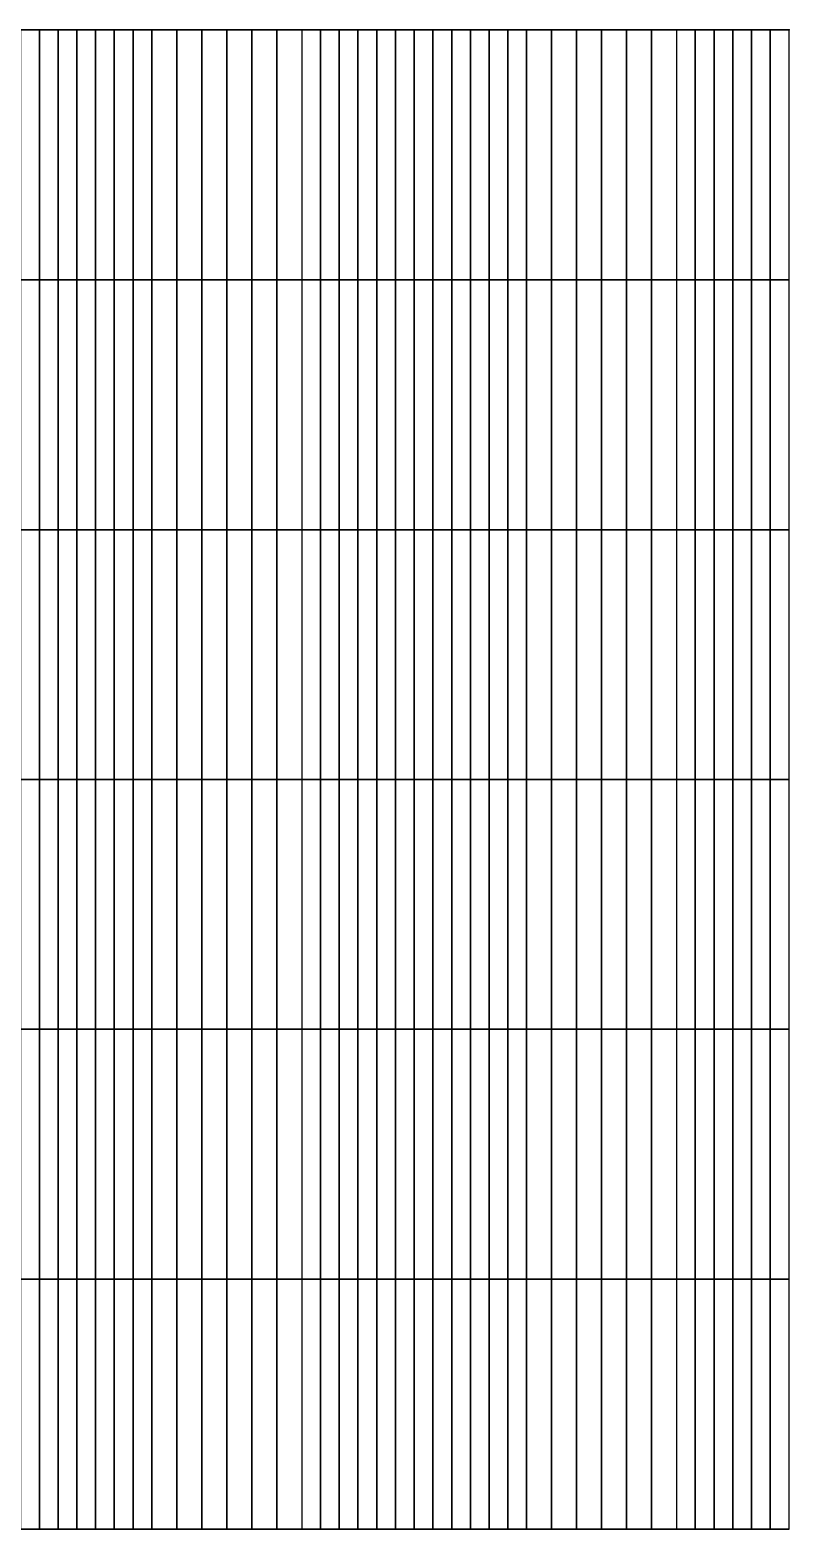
# Model space of a CAD drawing. Header units: inches. Extents: x 25.3 to 50.3, y 0 to 20.
# Drawn here: x 40.21 to 50.34, y 0 to 20 of the extents above; entities that cross this region are included whole.
import ezdxf

# ---------------------------------------------------------------- set-up
doc = ezdxf.new("R2010")
doc.units = ezdxf.units.IN
doc.header["$MEASUREMENT"] = 0
for name, color, linetype in [('Beam', 2, 'Continuous'), ('Col', 3, 'Continuous'), ('Dia', 5, 'Continuous'), ('plate', 1, 'Continuous')]:
    doc.layers.add(name, color=color, linetype=linetype)

msp = doc.modelspace()

# ---------------------------------------------------------------- linework, layer by layer
at = {"layer": 'Beam', "extrusion": (1e-16, 1, 4e-16)}
for p, q in [((40.34, 20, 12), (40.34, 0, 12)), ((45.34, 20, 12), (45.34, 0, 12))]:
    msp.add_line(p, q, dxfattribs=at)
at = {"layer": 'Beam', "extrusion": (1, -6e-16, 4e-16)}
msp.add_line((50.34, 0, 12), (50.34, 20, 12), dxfattribs=at)
at = {"layer": 'Col', "extrusion": (1, -6e-16, 4e-16)}
msp.add_line((50.34, 20, 12), (50.34, 20, 6), dxfattribs=at)
at = {"layer": 'Col', "extrusion": (4e-16, 1, 7e-16)}
for p, q in [((40.34, 0, 12), (40.34, 0, 6)), ((45.34, 0, 12), (45.34, 0, 6)), ((50.34, 0, 6), (50.34, 0, 12))]:
    msp.add_line(p, q, dxfattribs=at)
at = {"layer": 'Dia', "extrusion": (4e-16, 1, 7e-16)}
msp.add_point((50.34, 20, 12), dxfattribs=at)
at = {"layer": 'Dia'}
for points in [[(39.507, 20, 12), (40.34, 20, 12), (40.09, 20, 12.169), (39.314, 20, 12.169)], [(40.34, 20, 12), (41.173, 20, 12), (41.366, 20, 12.169), (40.59, 20, 12.169)], [(40.59, 20, 12.169), (41.366, 20, 12.169), (41.527, 20, 12.337), (40.84, 20, 12.337)], [(40.84, 20, 12.337), (41.527, 20, 12.337), (41.673, 20, 12.506), (41.09, 20, 12.506)], [(41.09, 20, 12.506), (41.673, 20, 12.506), (41.819, 20, 12.675), (41.34, 20, 12.675)], [(41.173, 20, 12), (42.007, 20, 12), (42.111, 20, 12.169), (41.366, 20, 12.169)], [(41.34, 20, 12.675), (41.819, 20, 12.675), (41.981, 20, 12.843), (41.59, 20, 12.843)], [(41.366, 20, 12.169), (42.111, 20, 12.169), (42.19, 20, 12.337), (41.527, 20, 12.337)], [(41.527, 20, 12.337), (42.19, 20, 12.337), (42.257, 20, 12.506), (41.673, 20, 12.506)], [(41.59, 20, 12.843), (41.981, 20, 12.843), (42.173, 20, 13.012), (41.84, 20, 13.012)], [(41.673, 20, 12.506), (42.257, 20, 12.506), (42.324, 20, 12.675), (41.819, 20, 12.675)], [(41.819, 20, 12.675), (42.324, 20, 12.675), (42.403, 20, 12.843), (41.981, 20, 12.843)], [(41.981, 20, 12.843), (42.403, 20, 12.843), (42.507, 20, 13.012), (42.173, 20, 13.012)], [(42.007, 20, 12), (42.84, 20, 12), (42.84, 20, 12.169), (42.111, 20, 12.169)], [(42.111, 20, 12.169), (42.84, 20, 12.169), (42.84, 20, 12.337), (42.19, 20, 12.337)], [(42.19, 20, 12.337), (42.84, 20, 12.337), (42.84, 20, 12.506), (42.257, 20, 12.506)], [(42.257, 20, 12.506), (42.84, 20, 12.506), (42.84, 20, 12.675), (42.324, 20, 12.675)], [(42.324, 20, 12.675), (42.84, 20, 12.675), (42.84, 20, 12.843), (42.403, 20, 12.843)], [(42.403, 20, 12.843), (42.84, 20, 12.843), (42.84, 20, 13.012), (42.507, 20, 13.012)], [(42.84, 20, 12), (43.673, 20, 12), (43.569, 20, 12.169), (42.84, 20, 12.169)], [(42.84, 20, 12.169), (43.569, 20, 12.169), (43.49, 20, 12.337), (42.84, 20, 12.337)], [(42.84, 20, 12.337), (43.49, 20, 12.337), (43.423, 20, 12.506), (42.84, 20, 12.506)], [(42.84, 20, 12.506), (43.423, 20, 12.506), (43.356, 20, 12.675), (42.84, 20, 12.675)], [(42.84, 20, 12.675), (43.356, 20, 12.675), (43.277, 20, 12.843), (42.84, 20, 12.843)], [(42.84, 20, 12.843), (43.277, 20, 12.843), (43.173, 20, 13.012), (42.84, 20, 13.012)], [(43.277, 20, 12.843), (43.699, 20, 12.843), (43.507, 20, 13.012), (43.173, 20, 13.012)], [(43.356, 20, 12.675), (43.861, 20, 12.675), (43.699, 20, 12.843), (43.277, 20, 12.843)], [(43.423, 20, 12.506), (44.007, 20, 12.506), (43.861, 20, 12.675), (43.356, 20, 12.675)], [(43.49, 20, 12.337), (44.153, 20, 12.337), (44.007, 20, 12.506), (43.423, 20, 12.506)], [(43.569, 20, 12.169), (44.314, 20, 12.169), (44.153, 20, 12.337), (43.49, 20, 12.337)], [(43.699, 20, 12.843), (44.09, 20, 12.843), (43.84, 20, 13.012), (43.507, 20, 13.012)], [(43.673, 20, 12), (44.507, 20, 12), (44.314, 20, 12.169), (43.569, 20, 12.169)], [(43.861, 20, 12.675), (44.34, 20, 12.675), (44.09, 20, 12.843), (43.699, 20, 12.843)], [(44.007, 20, 12.506), (44.59, 20, 12.506), (44.34, 20, 12.675), (43.861, 20, 12.675)], [(44.153, 20, 12.337), (44.84, 20, 12.337), (44.59, 20, 12.506), (44.007, 20, 12.506)], [(44.314, 20, 12.169), (45.09, 20, 12.169), (44.84, 20, 12.337), (44.153, 20, 12.337)], [(44.507, 20, 12), (45.34, 20, 12), (45.09, 20, 12.169), (44.314, 20, 12.169)], [(45.34, 20, 12), (46.173, 20, 12), (46.366, 20, 12.169), (45.59, 20, 12.169)], [(45.59, 20, 12.169), (46.366, 20, 12.169), (46.527, 20, 12.337), (45.84, 20, 12.337)], [(45.84, 20, 12.337), (46.527, 20, 12.337), (46.673, 20, 12.506), (46.09, 20, 12.506)], [(46.09, 20, 12.506), (46.673, 20, 12.506), (46.819, 20, 12.675), (46.34, 20, 12.675)], [(46.173, 20, 12), (47.007, 20, 12), (47.111, 20, 12.169), (46.366, 20, 12.169)], [(46.34, 20, 12.675), (46.819, 20, 12.675), (46.981, 20, 12.843), (46.59, 20, 12.843)], [(46.366, 20, 12.169), (47.111, 20, 12.169), (47.19, 20, 12.337), (46.527, 20, 12.337)], [(46.527, 20, 12.337), (47.19, 20, 12.337), (47.257, 20, 12.506), (46.673, 20, 12.506)], [(46.59, 20, 12.843), (46.981, 20, 12.843), (47.173, 20, 13.012), (46.84, 20, 13.012)], [(46.673, 20, 12.506), (47.257, 20, 12.506), (47.324, 20, 12.675), (46.819, 20, 12.675)], [(46.819, 20, 12.675), (47.324, 20, 12.675), (47.403, 20, 12.843), (46.981, 20, 12.843)], [(46.981, 20, 12.843), (47.403, 20, 12.843), (47.507, 20, 13.012), (47.173, 20, 13.012)], [(47.007, 20, 12), (47.84, 20, 12), (47.84, 20, 12.169), (47.111, 20, 12.169)], [(47.111, 20, 12.169), (47.84, 20, 12.169), (47.84, 20, 12.337), (47.19, 20, 12.337)], [(47.19, 20, 12.337), (47.84, 20, 12.337), (47.84, 20, 12.506), (47.257, 20, 12.506)], [(47.257, 20, 12.506), (47.84, 20, 12.506), (47.84, 20, 12.675), (47.324, 20, 12.675)], [(47.324, 20, 12.675), (47.84, 20, 12.675), (47.84, 20, 12.843), (47.403, 20, 12.843)], [(47.403, 20, 12.843), (47.84, 20, 12.843), (47.84, 20, 13.012), (47.507, 20, 13.012)], [(47.84, 20, 12), (48.673, 20, 12), (48.569, 20, 12.169), (47.84, 20, 12.169)], [(47.84, 20, 12.169), (48.569, 20, 12.169), (48.49, 20, 12.337), (47.84, 20, 12.337)], [(47.84, 20, 12.337), (48.49, 20, 12.337), (48.423, 20, 12.506), (47.84, 20, 12.506)], [(47.84, 20, 12.506), (48.423, 20, 12.506), (48.356, 20, 12.675), (47.84, 20, 12.675)], [(47.84, 20, 12.675), (48.356, 20, 12.675), (48.277, 20, 12.843), (47.84, 20, 12.843)], [(47.84, 20, 12.843), (48.277, 20, 12.843), (48.173, 20, 13.012), (47.84, 20, 13.012)], [(48.277, 20, 12.843), (48.699, 20, 12.843), (48.507, 20, 13.012), (48.173, 20, 13.012)], [(48.356, 20, 12.675), (48.861, 20, 12.675), (48.699, 20, 12.843), (48.277, 20, 12.843)], [(48.423, 20, 12.506), (49.007, 20, 12.506), (48.861, 20, 12.675), (48.356, 20, 12.675)], [(48.49, 20, 12.337), (49.153, 20, 12.337), (49.007, 20, 12.506), (48.423, 20, 12.506)], [(48.569, 20, 12.169), (49.314, 20, 12.169), (49.153, 20, 12.337), (48.49, 20, 12.337)], [(48.699, 20, 12.843), (49.09, 20, 12.843), (48.84, 20, 13.012), (48.507, 20, 13.012)], [(48.673, 20, 12), (49.507, 20, 12), (49.314, 20, 12.169), (48.569, 20, 12.169)], [(48.861, 20, 12.675), (49.34, 20, 12.675), (49.09, 20, 12.843), (48.699, 20, 12.843)], [(49.007, 20, 12.506), (49.59, 20, 12.506), (49.34, 20, 12.675), (48.861, 20, 12.675)], [(49.153, 20, 12.337), (49.84, 20, 12.337), (49.59, 20, 12.506), (49.007, 20, 12.506)], [(49.314, 20, 12.169), (50.09, 20, 12.169), (49.84, 20, 12.337), (49.153, 20, 12.337)], [(49.507, 20, 12), (50.34, 20, 12), (50.09, 20, 12.169), (49.314, 20, 12.169)], [(41.34, 0, 12.675), (41.819, 0, 12.675), (41.981, 0, 12.843), (41.59, 0, 12.843)], [(41.59, 0, 12.843), (41.981, 0, 12.843), (42.173, 0, 13.012), (41.84, 0, 13.012)], [(41.819, 0, 12.675), (42.324, 0, 12.675), (42.403, 0, 12.843), (41.981, 0, 12.843)], [(41.981, 0, 12.843), (42.403, 0, 12.843), (42.507, 0, 13.012), (42.173, 0, 13.012)], [(42.403, 0, 12.843), (42.84, 0, 12.843), (42.84, 0, 13.012), (42.507, 0, 13.012)], [(42.84, 0, 12.843), (43.277, 0, 12.843), (43.173, 0, 13.012), (42.84, 0, 13.012)], [(43.277, 0, 12.843), (43.699, 0, 12.843), (43.507, 0, 13.012), (43.173, 0, 13.012)], [(43.356, 0, 12.675), (43.861, 0, 12.675), (43.699, 0, 12.843), (43.277, 0, 12.843)], [(43.699, 0, 12.843), (44.09, 0, 12.843), (43.84, 0, 13.012), (43.507, 0, 13.012)], [(43.861, 0, 12.675), (44.34, 0, 12.675), (44.09, 0, 12.843), (43.699, 0, 12.843)], [(44.007, 0, 12.506), (44.59, 0, 12.506), (44.34, 0, 12.675), (43.861, 0, 12.675)], [(46.34, 0, 12.675), (46.819, 0, 12.675), (46.981, 0, 12.843), (46.59, 0, 12.843)], [(46.59, 0, 12.843), (46.981, 0, 12.843), (47.173, 0, 13.012), (46.84, 0, 13.012)], [(46.819, 0, 12.675), (47.324, 0, 12.675), (47.403, 0, 12.843), (46.981, 0, 12.843)], [(46.981, 0, 12.843), (47.403, 0, 12.843), (47.507, 0, 13.012), (47.173, 0, 13.012)], [(47.403, 0, 12.843), (47.84, 0, 12.843), (47.84, 0, 13.012), (47.507, 0, 13.012)], [(47.84, 0, 12.843), (48.277, 0, 12.843), (48.173, 0, 13.012), (47.84, 0, 13.012)], [(48.277, 0, 12.843), (48.699, 0, 12.843), (48.507, 0, 13.012), (48.173, 0, 13.012)], [(48.356, 0, 12.675), (48.861, 0, 12.675), (48.699, 0, 12.843), (48.277, 0, 12.843)], [(48.699, 0, 12.843), (49.09, 0, 12.843), (48.84, 0, 13.012), (48.507, 0, 13.012)], [(48.861, 0, 12.675), (49.34, 0, 12.675), (49.09, 0, 12.843), (48.699, 0, 12.843)], [(49.007, 0, 12.506), (49.59, 0, 12.506), (49.34, 0, 12.675), (48.861, 0, 12.675)], [(39.507, 0, 12), (40.34, 0, 12), (40.09, 0, 12.169), (39.314, 0, 12.169)], [(40.34, 0, 12), (41.173, 0, 12), (41.366, 0, 12.169), (40.59, 0, 12.169)], [(40.59, 0, 12.169), (41.366, 0, 12.169), (41.527, 0, 12.337), (40.84, 0, 12.337)], [(40.84, 0, 12.337), (41.527, 0, 12.337), (41.673, 0, 12.506), (41.09, 0, 12.506)], [(41.09, 0, 12.506), (41.673, 0, 12.506), (41.819, 0, 12.675), (41.34, 0, 12.675)], [(41.173, 0, 12), (42.007, 0, 12), (42.111, 0, 12.169), (41.366, 0, 12.169)], [(41.366, 0, 12.169), (42.111, 0, 12.169), (42.19, 0, 12.337), (41.527, 0, 12.337)], [(41.527, 0, 12.337), (42.19, 0, 12.337), (42.257, 0, 12.506), (41.673, 0, 12.506)], [(41.673, 0, 12.506), (42.257, 0, 12.506), (42.324, 0, 12.675), (41.819, 0, 12.675)], [(42.007, 0, 12), (42.84, 0, 12), (42.84, 0, 12.169), (42.111, 0, 12.169)], [(42.111, 0, 12.169), (42.84, 0, 12.169), (42.84, 0, 12.337), (42.19, 0, 12.337)], [(42.19, 0, 12.337), (42.84, 0, 12.337), (42.84, 0, 12.506), (42.257, 0, 12.506)], [(42.257, 0, 12.506), (42.84, 0, 12.506), (42.84, 0, 12.675), (42.324, 0, 12.675)], [(42.324, 0, 12.675), (42.84, 0, 12.675), (42.84, 0, 12.843), (42.403, 0, 12.843)], [(42.84, 0, 12), (43.673, 0, 12), (43.569, 0, 12.169), (42.84, 0, 12.169)], [(42.84, 0, 12.169), (43.569, 0, 12.169), (43.49, 0, 12.337), (42.84, 0, 12.337)], [(42.84, 0, 12.337), (43.49, 0, 12.337), (43.423, 0, 12.506), (42.84, 0, 12.506)], [(42.84, 0, 12.506), (43.423, 0, 12.506), (43.356, 0, 12.675), (42.84, 0, 12.675)], [(42.84, 0, 12.675), (43.356, 0, 12.675), (43.277, 0, 12.843), (42.84, 0, 12.843)], [(43.423, 0, 12.506), (44.007, 0, 12.506), (43.861, 0, 12.675), (43.356, 0, 12.675)], [(43.49, 0, 12.337), (44.153, 0, 12.337), (44.007, 0, 12.506), (43.423, 0, 12.506)], [(43.569, 0, 12.169), (44.314, 0, 12.169), (44.153, 0, 12.337), (43.49, 0, 12.337)], [(43.673, 0, 12), (44.507, 0, 12), (44.314, 0, 12.169), (43.569, 0, 12.169)], [(44.153, 0, 12.337), (44.84, 0, 12.337), (44.59, 0, 12.506), (44.007, 0, 12.506)], [(44.314, 0, 12.169), (45.09, 0, 12.169), (44.84, 0, 12.337), (44.153, 0, 12.337)], [(44.507, 0, 12), (45.34, 0, 12), (45.09, 0, 12.169), (44.314, 0, 12.169)], [(45.34, 0, 12), (46.173, 0, 12), (46.366, 0, 12.169), (45.59, 0, 12.169)], [(45.59, 0, 12.169), (46.366, 0, 12.169), (46.527, 0, 12.337), (45.84, 0, 12.337)], [(45.84, 0, 12.337), (46.527, 0, 12.337), (46.673, 0, 12.506), (46.09, 0, 12.506)], [(46.09, 0, 12.506), (46.673, 0, 12.506), (46.819, 0, 12.675), (46.34, 0, 12.675)], [(46.173, 0, 12), (47.007, 0, 12), (47.111, 0, 12.169), (46.366, 0, 12.169)], [(46.366, 0, 12.169), (47.111, 0, 12.169), (47.19, 0, 12.337), (46.527, 0, 12.337)], [(46.527, 0, 12.337), (47.19, 0, 12.337), (47.257, 0, 12.506), (46.673, 0, 12.506)], [(46.673, 0, 12.506), (47.257, 0, 12.506), (47.324, 0, 12.675), (46.819, 0, 12.675)], [(47.007, 0, 12), (47.84, 0, 12), (47.84, 0, 12.169), (47.111, 0, 12.169)], [(47.111, 0, 12.169), (47.84, 0, 12.169), (47.84, 0, 12.337), (47.19, 0, 12.337)], [(47.19, 0, 12.337), (47.84, 0, 12.337), (47.84, 0, 12.506), (47.257, 0, 12.506)], [(47.257, 0, 12.506), (47.84, 0, 12.506), (47.84, 0, 12.675), (47.324, 0, 12.675)], [(47.324, 0, 12.675), (47.84, 0, 12.675), (47.84, 0, 12.843), (47.403, 0, 12.843)], [(47.84, 0, 12), (48.673, 0, 12), (48.569, 0, 12.169), (47.84, 0, 12.169)], [(47.84, 0, 12.169), (48.569, 0, 12.169), (48.49, 0, 12.337), (47.84, 0, 12.337)], [(47.84, 0, 12.337), (48.49, 0, 12.337), (48.423, 0, 12.506), (47.84, 0, 12.506)], [(47.84, 0, 12.506), (48.423, 0, 12.506), (48.356, 0, 12.675), (47.84, 0, 12.675)], [(47.84, 0, 12.675), (48.356, 0, 12.675), (48.277, 0, 12.843), (47.84, 0, 12.843)], [(48.423, 0, 12.506), (49.007, 0, 12.506), (48.861, 0, 12.675), (48.356, 0, 12.675)], [(48.49, 0, 12.337), (49.153, 0, 12.337), (49.007, 0, 12.506), (48.423, 0, 12.506)], [(48.569, 0, 12.169), (49.314, 0, 12.169), (49.153, 0, 12.337), (48.49, 0, 12.337)], [(48.673, 0, 12), (49.507, 0, 12), (49.314, 0, 12.169), (48.569, 0, 12.169)], [(49.153, 0, 12.337), (49.84, 0, 12.337), (49.59, 0, 12.506), (49.007, 0, 12.506)], [(49.314, 0, 12.169), (50.09, 0, 12.169), (49.84, 0, 12.337), (49.153, 0, 12.337)], [(49.507, 0, 12), (50.34, 0, 12), (50.09, 0, 12.169), (49.314, 0, 12.169)]]:
    msp.add_3dface(points, dxfattribs=at)
at = {"layer": 'plate'}
for points in [[(40.09, 20, 12.169), (40.09, 16.667, 12.169), (40.34, 16.667, 12), (40.34, 20, 12)], [(40.59, 20, 12.169), (40.59, 16.667, 12.169), (40.34, 16.667, 12), (40.34, 20, 12)], [(40.84, 20, 12.337), (40.84, 16.667, 12.337), (40.59, 16.667, 12.169), (40.59, 20, 12.169)], [(41.09, 20, 12.506), (41.09, 16.667, 12.506), (40.84, 16.667, 12.337), (40.84, 20, 12.337)], [(41.34, 20, 12.675), (41.34, 16.667, 12.675), (41.09, 16.667, 12.506), (41.09, 20, 12.506)], [(41.59, 20, 12.843), (41.59, 16.667, 12.843), (41.34, 16.667, 12.675), (41.34, 20, 12.675)], [(41.84, 20, 13.012), (41.84, 16.667, 13.012), (41.59, 16.667, 12.843), (41.59, 20, 12.843)], [(42.173, 20, 13.012), (42.173, 16.667, 13.012), (41.84, 16.667, 13.012), (41.84, 20, 13.012)], [(42.507, 20, 13.012), (42.507, 16.667, 13.012), (42.173, 16.667, 13.012), (42.173, 20, 13.012)], [(42.84, 20, 13.012), (42.84, 16.667, 13.012), (42.507, 16.667, 13.012), (42.507, 20, 13.012)], [(43.173, 20, 13.012), (43.173, 16.667, 13.012), (42.84, 16.667, 13.012), (42.84, 20, 13.012)], [(43.507, 20, 13.012), (43.507, 16.667, 13.012), (43.173, 16.667, 13.012), (43.173, 20, 13.012)], [(43.84, 20, 13.012), (43.84, 16.667, 13.012), (43.507, 16.667, 13.012), (43.507, 20, 13.012)], [(43.84, 20, 13.012), (43.84, 16.667, 13.012), (44.09, 16.667, 12.843), (44.09, 20, 12.843)], [(44.09, 20, 12.843), (44.09, 16.667, 12.843), (44.34, 16.667, 12.675), (44.34, 20, 12.675)], [(44.34, 20, 12.675), (44.34, 16.667, 12.675), (44.59, 16.667, 12.506), (44.59, 20, 12.506)], [(44.59, 20, 12.506), (44.59, 16.667, 12.506), (44.84, 16.667, 12.337), (44.84, 20, 12.337)], [(44.84, 20, 12.337), (44.84, 16.667, 12.337), (45.09, 16.667, 12.169), (45.09, 20, 12.169)], [(45.09, 20, 12.169), (45.09, 16.667, 12.169), (45.34, 16.667, 12), (45.34, 20, 12)], [(45.59, 20, 12.169), (45.59, 16.667, 12.169), (45.34, 16.667, 12), (45.34, 20, 12)], [(45.84, 20, 12.337), (45.84, 16.667, 12.337), (45.59, 16.667, 12.169), (45.59, 20, 12.169)], [(46.09, 20, 12.506), (46.09, 16.667, 12.506), (45.84, 16.667, 12.337), (45.84, 20, 12.337)], [(46.34, 20, 12.675), (46.34, 16.667, 12.675), (46.09, 16.667, 12.506), (46.09, 20, 12.506)], [(46.59, 20, 12.843), (46.59, 16.667, 12.843), (46.34, 16.667, 12.675), (46.34, 20, 12.675)], [(46.84, 20, 13.012), (46.84, 16.667, 13.012), (46.59, 16.667, 12.843), (46.59, 20, 12.843)], [(47.173, 20, 13.012), (47.173, 16.667, 13.012), (46.84, 16.667, 13.012), (46.84, 20, 13.012)], [(47.507, 20, 13.012), (47.507, 16.667, 13.012), (47.173, 16.667, 13.012), (47.173, 20, 13.012)], [(47.84, 20, 13.012), (47.84, 16.667, 13.012), (47.507, 16.667, 13.012), (47.507, 20, 13.012)], [(48.173, 20, 13.012), (48.173, 16.667, 13.012), (47.84, 16.667, 13.012), (47.84, 20, 13.012)], [(48.507, 20, 13.012), (48.507, 16.667, 13.012), (48.173, 16.667, 13.012), (48.173, 20, 13.012)], [(48.84, 20, 13.012), (48.84, 16.667, 13.012), (48.507, 16.667, 13.012), (48.507, 20, 13.012)], [(48.84, 20, 13.012), (48.84, 16.667, 13.012), (49.09, 16.667, 12.843), (49.09, 20, 12.843)], [(49.09, 20, 12.843), (49.09, 16.667, 12.843), (49.34, 16.667, 12.675), (49.34, 20, 12.675)], [(49.34, 20, 12.675), (49.34, 16.667, 12.675), (49.59, 16.667, 12.506), (49.59, 20, 12.506)], [(49.59, 20, 12.506), (49.59, 16.667, 12.506), (49.84, 16.667, 12.337), (49.84, 20, 12.337)], [(49.84, 20, 12.337), (49.84, 16.667, 12.337), (50.09, 16.667, 12.169), (50.09, 20, 12.169)], [(50.09, 20, 12.169), (50.09, 16.667, 12.169), (50.34, 16.667, 12), (50.34, 20, 12)], [(40.09, 16.667, 12.169), (40.09, 13.333, 12.169), (40.34, 13.333, 12), (40.34, 16.667, 12)], [(40.59, 16.667, 12.169), (40.59, 13.333, 12.169), (40.34, 13.333, 12), (40.34, 16.667, 12)], [(40.84, 16.667, 12.337), (40.84, 13.333, 12.337), (40.59, 13.333, 12.169), (40.59, 16.667, 12.169)], [(41.09, 16.667, 12.506), (41.09, 13.333, 12.506), (40.84, 13.333, 12.337), (40.84, 16.667, 12.337)], [(41.34, 16.667, 12.675), (41.34, 13.333, 12.675), (41.09, 13.333, 12.506), (41.09, 16.667, 12.506)], [(41.59, 16.667, 12.843), (41.59, 13.333, 12.843), (41.34, 13.333, 12.675), (41.34, 16.667, 12.675)], [(41.84, 16.667, 13.012), (41.84, 13.333, 13.012), (41.59, 13.333, 12.843), (41.59, 16.667, 12.843)], [(42.173, 16.667, 13.012), (42.173, 13.333, 13.012), (41.84, 13.333, 13.012), (41.84, 16.667, 13.012)], [(42.507, 16.667, 13.012), (42.507, 13.333, 13.012), (42.173, 13.333, 13.012), (42.173, 16.667, 13.012)], [(42.84, 16.667, 13.012), (42.84, 13.333, 13.012), (42.507, 13.333, 13.012), (42.507, 16.667, 13.012)], [(43.173, 16.667, 13.012), (43.173, 13.333, 13.012), (42.84, 13.333, 13.012), (42.84, 16.667, 13.012)], [(43.507, 16.667, 13.012), (43.507, 13.333, 13.012), (43.173, 13.333, 13.012), (43.173, 16.667, 13.012)], [(43.84, 16.667, 13.012), (43.84, 13.333, 13.012), (43.507, 13.333, 13.012), (43.507, 16.667, 13.012)], [(43.84, 16.667, 13.012), (43.84, 13.333, 13.012), (44.09, 13.333, 12.843), (44.09, 16.667, 12.843)], [(44.09, 16.667, 12.843), (44.09, 13.333, 12.843), (44.34, 13.333, 12.675), (44.34, 16.667, 12.675)], [(44.34, 16.667, 12.675), (44.34, 13.333, 12.675), (44.59, 13.333, 12.506), (44.59, 16.667, 12.506)], [(44.59, 16.667, 12.506), (44.59, 13.333, 12.506), (44.84, 13.333, 12.337), (44.84, 16.667, 12.337)], [(44.84, 16.667, 12.337), (44.84, 13.333, 12.337), (45.09, 13.333, 12.169), (45.09, 16.667, 12.169)], [(45.09, 16.667, 12.169), (45.09, 13.333, 12.169), (45.34, 13.333, 12), (45.34, 16.667, 12)], [(45.59, 16.667, 12.169), (45.59, 13.333, 12.169), (45.34, 13.333, 12), (45.34, 16.667, 12)], [(45.84, 16.667, 12.337), (45.84, 13.333, 12.337), (45.59, 13.333, 12.169), (45.59, 16.667, 12.169)], [(46.09, 16.667, 12.506), (46.09, 13.333, 12.506), (45.84, 13.333, 12.337), (45.84, 16.667, 12.337)], [(46.34, 16.667, 12.675), (46.34, 13.333, 12.675), (46.09, 13.333, 12.506), (46.09, 16.667, 12.506)], [(46.59, 16.667, 12.843), (46.59, 13.333, 12.843), (46.34, 13.333, 12.675), (46.34, 16.667, 12.675)], [(46.84, 16.667, 13.012), (46.84, 13.333, 13.012), (46.59, 13.333, 12.843), (46.59, 16.667, 12.843)], [(47.173, 16.667, 13.012), (47.173, 13.333, 13.012), (46.84, 13.333, 13.012), (46.84, 16.667, 13.012)], [(47.507, 16.667, 13.012), (47.507, 13.333, 13.012), (47.173, 13.333, 13.012), (47.173, 16.667, 13.012)], [(47.84, 16.667, 13.012), (47.84, 13.333, 13.012), (47.507, 13.333, 13.012), (47.507, 16.667, 13.012)], [(48.173, 16.667, 13.012), (48.173, 13.333, 13.012), (47.84, 13.333, 13.012), (47.84, 16.667, 13.012)], [(48.507, 16.667, 13.012), (48.507, 13.333, 13.012), (48.173, 13.333, 13.012), (48.173, 16.667, 13.012)], [(48.84, 16.667, 13.012), (48.84, 13.333, 13.012), (48.507, 13.333, 13.012), (48.507, 16.667, 13.012)], [(48.84, 16.667, 13.012), (48.84, 13.333, 13.012), (49.09, 13.333, 12.843), (49.09, 16.667, 12.843)], [(49.09, 16.667, 12.843), (49.09, 13.333, 12.843), (49.34, 13.333, 12.675), (49.34, 16.667, 12.675)], [(49.34, 16.667, 12.675), (49.34, 13.333, 12.675), (49.59, 13.333, 12.506), (49.59, 16.667, 12.506)], [(49.59, 16.667, 12.506), (49.59, 13.333, 12.506), (49.84, 13.333, 12.337), (49.84, 16.667, 12.337)], [(49.84, 16.667, 12.337), (49.84, 13.333, 12.337), (50.09, 13.333, 12.169), (50.09, 16.667, 12.169)], [(50.09, 16.667, 12.169), (50.09, 13.333, 12.169), (50.34, 13.333, 12), (50.34, 16.667, 12)], [(40.09, 13.333, 12.169), (40.09, 10, 12.169), (40.34, 10, 12), (40.34, 13.333, 12)], [(40.59, 13.333, 12.169), (40.59, 10, 12.169), (40.34, 10, 12), (40.34, 13.333, 12)], [(40.84, 13.333, 12.337), (40.84, 10, 12.337), (40.59, 10, 12.169), (40.59, 13.333, 12.169)], [(41.09, 13.333, 12.506), (41.09, 10, 12.506), (40.84, 10, 12.337), (40.84, 13.333, 12.337)], [(41.34, 13.333, 12.675), (41.34, 10, 12.675), (41.09, 10, 12.506), (41.09, 13.333, 12.506)], [(41.59, 13.333, 12.843), (41.59, 10, 12.843), (41.34, 10, 12.675), (41.34, 13.333, 12.675)], [(41.84, 13.333, 13.012), (41.84, 10, 13.012), (41.59, 10, 12.843), (41.59, 13.333, 12.843)], [(42.173, 13.333, 13.012), (42.173, 10, 13.012), (41.84, 10, 13.012), (41.84, 13.333, 13.012)], [(42.507, 13.333, 13.012), (42.507, 10, 13.012), (42.173, 10, 13.012), (42.173, 13.333, 13.012)], [(42.84, 13.333, 13.012), (42.84, 10, 13.012), (42.507, 10, 13.012), (42.507, 13.333, 13.012)], [(43.173, 13.333, 13.012), (43.173, 10, 13.012), (42.84, 10, 13.012), (42.84, 13.333, 13.012)], [(43.507, 13.333, 13.012), (43.507, 10, 13.012), (43.173, 10, 13.012), (43.173, 13.333, 13.012)], [(43.84, 13.333, 13.012), (43.84, 10, 13.012), (43.507, 10, 13.012), (43.507, 13.333, 13.012)], [(43.84, 13.333, 13.012), (43.84, 10, 13.012), (44.09, 10, 12.843), (44.09, 13.333, 12.843)], [(44.09, 13.333, 12.843), (44.09, 10, 12.843), (44.34, 10, 12.675), (44.34, 13.333, 12.675)], [(44.34, 13.333, 12.675), (44.34, 10, 12.675), (44.59, 10, 12.506), (44.59, 13.333, 12.506)], [(44.59, 13.333, 12.506), (44.59, 10, 12.506), (44.84, 10, 12.337), (44.84, 13.333, 12.337)], [(44.84, 13.333, 12.337), (44.84, 10, 12.337), (45.09, 10, 12.169), (45.09, 13.333, 12.169)], [(45.09, 13.333, 12.169), (45.09, 10, 12.169), (45.34, 10, 12), (45.34, 13.333, 12)], [(45.59, 13.333, 12.169), (45.59, 10, 12.169), (45.34, 10, 12), (45.34, 13.333, 12)], [(45.84, 13.333, 12.337), (45.84, 10, 12.337), (45.59, 10, 12.169), (45.59, 13.333, 12.169)], [(46.09, 13.333, 12.506), (46.09, 10, 12.506), (45.84, 10, 12.337), (45.84, 13.333, 12.337)], [(46.34, 13.333, 12.675), (46.34, 10, 12.675), (46.09, 10, 12.506), (46.09, 13.333, 12.506)], [(46.59, 13.333, 12.843), (46.59, 10, 12.843), (46.34, 10, 12.675), (46.34, 13.333, 12.675)], [(46.84, 13.333, 13.012), (46.84, 10, 13.012), (46.59, 10, 12.843), (46.59, 13.333, 12.843)], [(47.173, 13.333, 13.012), (47.173, 10, 13.012), (46.84, 10, 13.012), (46.84, 13.333, 13.012)], [(47.507, 13.333, 13.012), (47.507, 10, 13.012), (47.173, 10, 13.012), (47.173, 13.333, 13.012)], [(47.84, 13.333, 13.012), (47.84, 10, 13.012), (47.507, 10, 13.012), (47.507, 13.333, 13.012)], [(48.173, 13.333, 13.012), (48.173, 10, 13.012), (47.84, 10, 13.012), (47.84, 13.333, 13.012)], [(48.507, 13.333, 13.012), (48.507, 10, 13.012), (48.173, 10, 13.012), (48.173, 13.333, 13.012)], [(48.84, 13.333, 13.012), (48.84, 10, 13.012), (48.507, 10, 13.012), (48.507, 13.333, 13.012)], [(48.84, 13.333, 13.012), (48.84, 10, 13.012), (49.09, 10, 12.843), (49.09, 13.333, 12.843)], [(49.09, 13.333, 12.843), (49.09, 10, 12.843), (49.34, 10, 12.675), (49.34, 13.333, 12.675)], [(49.34, 13.333, 12.675), (49.34, 10, 12.675), (49.59, 10, 12.506), (49.59, 13.333, 12.506)], [(49.59, 13.333, 12.506), (49.59, 10, 12.506), (49.84, 10, 12.337), (49.84, 13.333, 12.337)], [(49.84, 13.333, 12.337), (49.84, 10, 12.337), (50.09, 10, 12.169), (50.09, 13.333, 12.169)], [(50.09, 13.333, 12.169), (50.09, 10, 12.169), (50.34, 10, 12), (50.34, 13.333, 12)], [(40.09, 10, 12.169), (40.09, 6.667, 12.169), (40.34, 6.667, 12), (40.34, 10, 12)], [(40.59, 10, 12.169), (40.59, 6.667, 12.169), (40.34, 6.667, 12), (40.34, 10, 12)], [(40.84, 10, 12.337), (40.84, 6.667, 12.337), (40.59, 6.667, 12.169), (40.59, 10, 12.169)], [(41.09, 10, 12.506), (41.09, 6.667, 12.506), (40.84, 6.667, 12.337), (40.84, 10, 12.337)], [(41.34, 10, 12.675), (41.34, 6.667, 12.675), (41.09, 6.667, 12.506), (41.09, 10, 12.506)], [(41.59, 10, 12.843), (41.59, 6.667, 12.843), (41.34, 6.667, 12.675), (41.34, 10, 12.675)], [(41.84, 10, 13.012), (41.84, 6.667, 13.012), (41.59, 6.667, 12.843), (41.59, 10, 12.843)], [(42.173, 10, 13.012), (42.173, 6.667, 13.012), (41.84, 6.667, 13.012), (41.84, 10, 13.012)], [(42.507, 10, 13.012), (42.507, 6.667, 13.012), (42.173, 6.667, 13.012), (42.173, 10, 13.012)], [(42.84, 10, 13.012), (42.84, 6.667, 13.012), (42.507, 6.667, 13.012), (42.507, 10, 13.012)], [(43.173, 10, 13.012), (43.173, 6.667, 13.012), (42.84, 6.667, 13.012), (42.84, 10, 13.012)], [(43.507, 10, 13.012), (43.507, 6.667, 13.012), (43.173, 6.667, 13.012), (43.173, 10, 13.012)], [(43.84, 10, 13.012), (43.84, 6.667, 13.012), (43.507, 6.667, 13.012), (43.507, 10, 13.012)], [(43.84, 10, 13.012), (43.84, 6.667, 13.012), (44.09, 6.667, 12.843), (44.09, 10, 12.843)], [(44.09, 10, 12.843), (44.09, 6.667, 12.843), (44.34, 6.667, 12.675), (44.34, 10, 12.675)], [(44.34, 10, 12.675), (44.34, 6.667, 12.675), (44.59, 6.667, 12.506), (44.59, 10, 12.506)], [(44.59, 10, 12.506), (44.59, 6.667, 12.506), (44.84, 6.667, 12.337), (44.84, 10, 12.337)], [(44.84, 10, 12.337), (44.84, 6.667, 12.337), (45.09, 6.667, 12.169), (45.09, 10, 12.169)], [(45.09, 10, 12.169), (45.09, 6.667, 12.169), (45.34, 6.667, 12), (45.34, 10, 12)], [(45.59, 10, 12.169), (45.59, 6.667, 12.169), (45.34, 6.667, 12), (45.34, 10, 12)], [(45.84, 10, 12.337), (45.84, 6.667, 12.337), (45.59, 6.667, 12.169), (45.59, 10, 12.169)], [(46.09, 10, 12.506), (46.09, 6.667, 12.506), (45.84, 6.667, 12.337), (45.84, 10, 12.337)], [(46.34, 10, 12.675), (46.34, 6.667, 12.675), (46.09, 6.667, 12.506), (46.09, 10, 12.506)], [(46.59, 10, 12.843), (46.59, 6.667, 12.843), (46.34, 6.667, 12.675), (46.34, 10, 12.675)], [(46.84, 10, 13.012), (46.84, 6.667, 13.012), (46.59, 6.667, 12.843), (46.59, 10, 12.843)], [(47.173, 10, 13.012), (47.173, 6.667, 13.012), (46.84, 6.667, 13.012), (46.84, 10, 13.012)], [(47.507, 10, 13.012), (47.507, 6.667, 13.012), (47.173, 6.667, 13.012), (47.173, 10, 13.012)], [(47.84, 10, 13.012), (47.84, 6.667, 13.012), (47.507, 6.667, 13.012), (47.507, 10, 13.012)], [(48.173, 10, 13.012), (48.173, 6.667, 13.012), (47.84, 6.667, 13.012), (47.84, 10, 13.012)], [(48.507, 10, 13.012), (48.507, 6.667, 13.012), (48.173, 6.667, 13.012), (48.173, 10, 13.012)], [(48.84, 10, 13.012), (48.84, 6.667, 13.012), (48.507, 6.667, 13.012), (48.507, 10, 13.012)], [(48.84, 10, 13.012), (48.84, 6.667, 13.012), (49.09, 6.667, 12.843), (49.09, 10, 12.843)], [(49.09, 10, 12.843), (49.09, 6.667, 12.843), (49.34, 6.667, 12.675), (49.34, 10, 12.675)], [(49.34, 10, 12.675), (49.34, 6.667, 12.675), (49.59, 6.667, 12.506), (49.59, 10, 12.506)], [(49.59, 10, 12.506), (49.59, 6.667, 12.506), (49.84, 6.667, 12.337), (49.84, 10, 12.337)], [(49.84, 10, 12.337), (49.84, 6.667, 12.337), (50.09, 6.667, 12.169), (50.09, 10, 12.169)], [(50.09, 10, 12.169), (50.09, 6.667, 12.169), (50.34, 6.667, 12), (50.34, 10, 12)], [(40.09, 6.667, 12.169), (40.09, 3.333, 12.169), (40.34, 3.333, 12), (40.34, 6.667, 12)], [(40.59, 6.667, 12.169), (40.59, 3.333, 12.169), (40.34, 3.333, 12), (40.34, 6.667, 12)], [(40.84, 6.667, 12.337), (40.84, 3.333, 12.337), (40.59, 3.333, 12.169), (40.59, 6.667, 12.169)], [(41.09, 6.667, 12.506), (41.09, 3.333, 12.506), (40.84, 3.333, 12.337), (40.84, 6.667, 12.337)], [(41.34, 6.667, 12.675), (41.34, 3.333, 12.675), (41.09, 3.333, 12.506), (41.09, 6.667, 12.506)], [(41.59, 6.667, 12.843), (41.59, 3.333, 12.843), (41.34, 3.333, 12.675), (41.34, 6.667, 12.675)], [(41.84, 6.667, 13.012), (41.84, 3.333, 13.012), (41.59, 3.333, 12.843), (41.59, 6.667, 12.843)], [(42.173, 6.667, 13.012), (42.173, 3.333, 13.012), (41.84, 3.333, 13.012), (41.84, 6.667, 13.012)], [(42.507, 6.667, 13.012), (42.507, 3.333, 13.012), (42.173, 3.333, 13.012), (42.173, 6.667, 13.012)], [(42.84, 6.667, 13.012), (42.84, 3.333, 13.012), (42.507, 3.333, 13.012), (42.507, 6.667, 13.012)], [(43.173, 6.667, 13.012), (43.173, 3.333, 13.012), (42.84, 3.333, 13.012), (42.84, 6.667, 13.012)], [(43.507, 6.667, 13.012), (43.507, 3.333, 13.012), (43.173, 3.333, 13.012), (43.173, 6.667, 13.012)], [(43.84, 6.667, 13.012), (43.84, 3.333, 13.012), (43.507, 3.333, 13.012), (43.507, 6.667, 13.012)], [(43.84, 6.667, 13.012), (43.84, 3.333, 13.012), (44.09, 3.333, 12.843), (44.09, 6.667, 12.843)], [(44.09, 6.667, 12.843), (44.09, 3.333, 12.843), (44.34, 3.333, 12.675), (44.34, 6.667, 12.675)], [(44.34, 6.667, 12.675), (44.34, 3.333, 12.675), (44.59, 3.333, 12.506), (44.59, 6.667, 12.506)], [(44.59, 6.667, 12.506), (44.59, 3.333, 12.506), (44.84, 3.333, 12.337), (44.84, 6.667, 12.337)], [(44.84, 6.667, 12.337), (44.84, 3.333, 12.337), (45.09, 3.333, 12.169), (45.09, 6.667, 12.169)], [(45.09, 6.667, 12.169), (45.09, 3.333, 12.169), (45.34, 3.333, 12), (45.34, 6.667, 12)], [(45.59, 6.667, 12.169), (45.59, 3.333, 12.169), (45.34, 3.333, 12), (45.34, 6.667, 12)], [(45.84, 6.667, 12.337), (45.84, 3.333, 12.337), (45.59, 3.333, 12.169), (45.59, 6.667, 12.169)], [(46.09, 6.667, 12.506), (46.09, 3.333, 12.506), (45.84, 3.333, 12.337), (45.84, 6.667, 12.337)], [(46.34, 6.667, 12.675), (46.34, 3.333, 12.675), (46.09, 3.333, 12.506), (46.09, 6.667, 12.506)], [(46.59, 6.667, 12.843), (46.59, 3.333, 12.843), (46.34, 3.333, 12.675), (46.34, 6.667, 12.675)], [(46.84, 6.667, 13.012), (46.84, 3.333, 13.012), (46.59, 3.333, 12.843), (46.59, 6.667, 12.843)], [(47.173, 6.667, 13.012), (47.173, 3.333, 13.012), (46.84, 3.333, 13.012), (46.84, 6.667, 13.012)], [(47.507, 6.667, 13.012), (47.507, 3.333, 13.012), (47.173, 3.333, 13.012), (47.173, 6.667, 13.012)], [(47.84, 6.667, 13.012), (47.84, 3.333, 13.012), (47.507, 3.333, 13.012), (47.507, 6.667, 13.012)], [(48.173, 6.667, 13.012), (48.173, 3.333, 13.012), (47.84, 3.333, 13.012), (47.84, 6.667, 13.012)], [(48.507, 6.667, 13.012), (48.507, 3.333, 13.012), (48.173, 3.333, 13.012), (48.173, 6.667, 13.012)], [(48.84, 6.667, 13.012), (48.84, 3.333, 13.012), (48.507, 3.333, 13.012), (48.507, 6.667, 13.012)], [(48.84, 6.667, 13.012), (48.84, 3.333, 13.012), (49.09, 3.333, 12.843), (49.09, 6.667, 12.843)], [(49.09, 6.667, 12.843), (49.09, 3.333, 12.843), (49.34, 3.333, 12.675), (49.34, 6.667, 12.675)], [(49.34, 6.667, 12.675), (49.34, 3.333, 12.675), (49.59, 3.333, 12.506), (49.59, 6.667, 12.506)], [(49.59, 6.667, 12.506), (49.59, 3.333, 12.506), (49.84, 3.333, 12.337), (49.84, 6.667, 12.337)], [(49.84, 6.667, 12.337), (49.84, 3.333, 12.337), (50.09, 3.333, 12.169), (50.09, 6.667, 12.169)], [(50.09, 6.667, 12.169), (50.09, 3.333, 12.169), (50.34, 3.333, 12), (50.34, 6.667, 12)], [(40.09, 3.333, 12.169), (40.09, 0, 12.169), (40.34, 0, 12), (40.34, 3.333, 12)], [(40.59, 3.333, 12.169), (40.59, 0, 12.169), (40.34, 0, 12), (40.34, 3.333, 12)], [(40.84, 3.333, 12.337), (40.84, 0, 12.337), (40.59, 0, 12.169), (40.59, 3.333, 12.169)], [(41.09, 3.333, 12.506), (41.09, 0, 12.506), (40.84, 0, 12.337), (40.84, 3.333, 12.337)], [(41.34, 3.333, 12.675), (41.34, 0, 12.675), (41.09, 0, 12.506), (41.09, 3.333, 12.506)], [(41.59, 3.333, 12.843), (41.59, 0, 12.843), (41.34, 0, 12.675), (41.34, 3.333, 12.675)], [(41.84, 3.333, 13.012), (41.84, 0, 13.012), (41.59, 0, 12.843), (41.59, 3.333, 12.843)], [(42.173, 3.333, 13.012), (42.173, 0, 13.012), (41.84, 0, 13.012), (41.84, 3.333, 13.012)], [(42.507, 3.333, 13.012), (42.507, 0, 13.012), (42.173, 0, 13.012), (42.173, 3.333, 13.012)], [(42.84, 3.333, 13.012), (42.84, 0, 13.012), (42.507, 0, 13.012), (42.507, 3.333, 13.012)], [(43.173, 3.333, 13.012), (43.173, 0, 13.012), (42.84, 0, 13.012), (42.84, 3.333, 13.012)], [(43.507, 3.333, 13.012), (43.507, 0, 13.012), (43.173, 0, 13.012), (43.173, 3.333, 13.012)], [(43.84, 3.333, 13.012), (43.84, 0, 13.012), (43.507, 0, 13.012), (43.507, 3.333, 13.012)], [(43.84, 3.333, 13.012), (43.84, 0, 13.012), (44.09, 0, 12.843), (44.09, 3.333, 12.843)], [(44.09, 3.333, 12.843), (44.09, 0, 12.843), (44.34, 0, 12.675), (44.34, 3.333, 12.675)], [(44.34, 3.333, 12.675), (44.34, 0, 12.675), (44.59, 0, 12.506), (44.59, 3.333, 12.506)], [(44.59, 3.333, 12.506), (44.59, 0, 12.506), (44.84, 0, 12.337), (44.84, 3.333, 12.337)], [(44.84, 3.333, 12.337), (44.84, 0, 12.337), (45.09, 0, 12.169), (45.09, 3.333, 12.169)], [(45.09, 3.333, 12.169), (45.09, 0, 12.169), (45.34, 0, 12), (45.34, 3.333, 12)], [(45.59, 3.333, 12.169), (45.59, 0, 12.169), (45.34, 0, 12), (45.34, 3.333, 12)], [(45.84, 3.333, 12.337), (45.84, 0, 12.337), (45.59, 0, 12.169), (45.59, 3.333, 12.169)], [(46.09, 3.333, 12.506), (46.09, 0, 12.506), (45.84, 0, 12.337), (45.84, 3.333, 12.337)], [(46.34, 3.333, 12.675), (46.34, 0, 12.675), (46.09, 0, 12.506), (46.09, 3.333, 12.506)], [(46.59, 3.333, 12.843), (46.59, 0, 12.843), (46.34, 0, 12.675), (46.34, 3.333, 12.675)], [(46.84, 3.333, 13.012), (46.84, 0, 13.012), (46.59, 0, 12.843), (46.59, 3.333, 12.843)], [(47.173, 3.333, 13.012), (47.173, 0, 13.012), (46.84, 0, 13.012), (46.84, 3.333, 13.012)], [(47.507, 3.333, 13.012), (47.507, 0, 13.012), (47.173, 0, 13.012), (47.173, 3.333, 13.012)], [(47.84, 3.333, 13.012), (47.84, 0, 13.012), (47.507, 0, 13.012), (47.507, 3.333, 13.012)], [(48.173, 3.333, 13.012), (48.173, 0, 13.012), (47.84, 0, 13.012), (47.84, 3.333, 13.012)], [(48.507, 3.333, 13.012), (48.507, 0, 13.012), (48.173, 0, 13.012), (48.173, 3.333, 13.012)], [(48.84, 3.333, 13.012), (48.84, 0, 13.012), (48.507, 0, 13.012), (48.507, 3.333, 13.012)], [(48.84, 3.333, 13.012), (48.84, 0, 13.012), (49.09, 0, 12.843), (49.09, 3.333, 12.843)], [(49.09, 3.333, 12.843), (49.09, 0, 12.843), (49.34, 0, 12.675), (49.34, 3.333, 12.675)], [(49.34, 3.333, 12.675), (49.34, 0, 12.675), (49.59, 0, 12.506), (49.59, 3.333, 12.506)], [(49.59, 3.333, 12.506), (49.59, 0, 12.506), (49.84, 0, 12.337), (49.84, 3.333, 12.337)], [(49.84, 3.333, 12.337), (49.84, 0, 12.337), (50.09, 0, 12.169), (50.09, 3.333, 12.169)], [(50.09, 3.333, 12.169), (50.09, 0, 12.169), (50.34, 0, 12), (50.34, 3.333, 12)]]:
    msp.add_3dface(points, dxfattribs=at)

doc.saveas('drawing.dxf')
